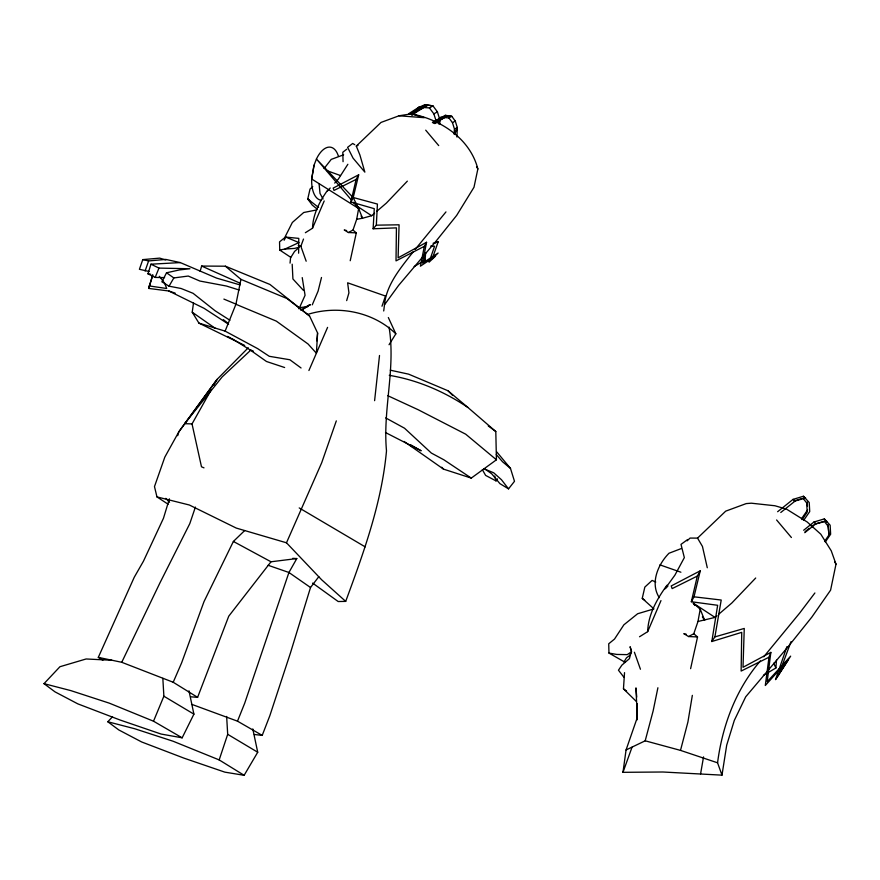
<?xml version="1.0" encoding="UTF-8"?>
<svg xmlns="http://www.w3.org/2000/svg" width="880" height="880" viewBox="0 0 880 880"><rect width="100%" height="100%" fill="white"/><g stroke="black" fill="none" stroke-linecap="round" stroke-linejoin="round"><path stroke-width="1.32" d="M637.065 719.895L637.175 703.637L637.307 717.508L626.054 749.98L622.985 772.321L662.926 772.002L721.985 775.148L726.704 745.151L734.305 720.423L745.712 696.795L788.348 646.426L811.877 617.034L830.588 590.161L836 564.146L831.259 550.825L820.798 534.193L807.169 521.972L786.489 509.113L774.939 505.758L751.322 503.195L746.229 503.591L725.703 511.148L697.543 538.109L690.052 538.076L687.126 540.848M636.196 701.327L623.458 688.82L624.536 672.639M439.758 123.915L439.89 119.933L437.404 111.837L432.971 105.886L424.93 104.698L418.66 107.415L408.892 113.597L411.235 113.85C440.605 119.416 470.107 138.6 477.862 168.96L473.99 187.264L456.676 215.391L436.018 241.186L398.596 285.417L384.483 304.81L383.713 310.981M456.951 137.049L457.27 127.512L455.279 121.033L451.737 116.27L445.313 115.324L432.476 122.441L434.885 123.519L447.117 115.918L451.737 116.27L448.921 117.909L444.334 117.568L442.332 118.712L444.565 116.171M376.332 225.17L399.08 224.796L398.101 257.818L426.558 242.286L424.325 246.334L396.011 260.876L396.429 227.854L373.12 228.789L376.332 225.17L377.421 204.061L351.978 197.164M373.12 228.789L374.275 208.681L350.856 201.96L356.114 179.432L358.666 174.812L333.19 188.1L334.004 190.432L356.114 179.432M225.401 266.2L269.94 284.46L309.551 315.986L317.603 333.014L316.393 353.232L308.044 343.981L276.32 321.123L235.917 304.271L240.933 279.367L225.401 266.2L201.652 266.068L200.112 271.304M414.139 266.574L425.073 260.128L425.678 252.516M763.422 675.334L775.885 667.997L776.49 660.187M454.102 134.222L454.509 129.173L452.463 122.672L448.921 117.909M298.617 253.198L298.782 238.381L285.78 237.105L284.13 240.229M290.048 263.12L290.565 257.829L294.591 251.394L298.518 248.028M316.822 340.868L317.603 333.014M374.605 400.664L379.511 355.487M384.483 304.81C386.419 284.185 401.203 267.311 413.457 251.493M169.378 498.85L163.471 518.265L143.462 561.176L134.255 577.247L98.307 657.371L102.872 660.198M770.836 652.377L768.988 657.239L741.136 671.066L741.73 632.357L711.821 641.52L714.901 636.889L744.26 628.441L743.006 667.293L770.836 652.377L767.195 681.725L790.658 656.15L775.533 679.558L786.929 646.646M305.36 232.716L312.51 228.228C312.95 214.401 319.473 201.641 327.349 190.575M639.529 636.757L647.669 631.653C648.164 614.394 657.118 598.873 666.985 585.222M768.988 657.239L765.303 685.498L788.194 660.044L775.533 679.558M244.695 345.444L198.924 323.114L192.225 312.202L193.501 302.929M711.821 641.52L717.64 605.286L691.339 601.744L697.323 576.081L700.249 570.812L671.231 585.948L672.144 588.61L697.323 576.081M692.34 695.365L687.918 721.996L680.504 750.387L717.563 762.806L721.985 775.148M338.371 156.079A26.95 13.431 -79.4 0 0 316.437 159.005L314.017 165.242L311.674 178.992A26.95 13.431 -79.4 0 0 321.2 200.255M714.901 636.889L721.215 600.028L694.012 596.816L691.339 601.744M700.579 773.872L703.549 756.888M346.654 230.56L344.234 229.988L348.414 232.529L352.99 230.065L356.686 219.296L358.655 208.516L353.199 197.648L316.437 159.005L351.615 200.255M686.301 634.26L683.804 633.655L688.567 636.548L693.77 633.754L697.983 621.489L700.216 609.191L693.308 603.174L694.826 605.462M717.563 762.806C722.359 725.802 735.823 689.392 760.397 660.891M426.558 242.286L422.532 263.12L438.119 253.044L432.3 258.588L438.152 241.868L433.092 243.287M424.325 246.334L420.431 266.167L435.512 256.135L429.066 262.185L434.577 246.224L430.694 246.059M657.899 687.753L653.136 710.93L645.194 740.806L626.054 749.98M350.218 260.722L356.301 232.87L352.99 230.065M690.613 668.668L697.543 636.944L693.77 633.754M175.164 293.117L168.773 290.983L148.643 288.42L152.768 274.725M624.866 662.156L608.96 653.07L608.729 643.775L614.515 639.078L623.865 624.833L637.637 613.745L653.95 608.894L642.246 598.367L644.842 587.092L652.091 580.426L655.765 582.032M314.017 165.242L311.674 178.992L358.655 208.516L362.538 218.24L371.646 215.721L374.594 213.191M358.666 174.812L353.199 197.648L350.856 201.96M694.012 596.816L700.249 570.812M321.497 277.486L318.087 291.126L312.279 304.821M438.922 123.794L439.89 119.933L436.436 122.012M456.313 131.329L457.27 127.512L454.509 129.173L454.652 131.56M312.631 583.099L338.184 601.524L345.697 601.392C363.682 552.541 381.733 503.063 386.496 450.846C382.646 409.343 395.901 368.445 389.048 327.118M346.676 300.608L348.931 292.853L347.633 282.81L385.473 296.043L381.986 306.229M177.672 435.688L178.849 431.805L217.041 379.423L248.27 347.754M318.824 576.675L310.519 587.51L290.378 653.158L269.863 715.627L262.207 735.394L254.353 734.492M164.593 277.629L155.188 277.42L147.972 273.823L150.942 264.198L180.301 262.592L216.667 278.135L240.064 284.922M148.643 288.42L152.724 275.418M681.373 548.526L668.998 553.245C657.943 564.421 649.946 583.165 659.274 597.641M252.791 728.915L257.719 752.246L244.134 775.302L219.175 759.913L227.689 734.316L226.644 716.43M195.404 507.078L189.783 523.666L159.962 582.835L121.737 662.288L98.307 657.371M165.781 259.963L159.687 258.126L142.78 259.611L139.414 269.291L149.072 271.491M145.101 270.985L148.61 260.942L165.792 259.413L180.301 262.592M336.314 420.882L321.684 462.781L286.484 542.795L321.629 579.755L345.697 601.392M622.985 772.321L632.016 747.23M306.174 261.217L300.861 246.29L303.501 239.063M438.493 123.706L439.89 119.933M454.685 134.497L457.27 127.512M778.646 674.949L790.999 641.685M262.207 735.394L237.501 721.171L244.728 703.131L288.926 572.484L296.802 558.569L292.721 558.338M301.059 367.972L289.861 359.755L269.28 356.301L257.653 348.623L225.115 331.122L235.917 304.271M155.188 277.42L158.972 268.092L189.926 268.752L179.52 269.918L166.529 272.789L161.876 281.831L169.037 286.176L181.126 288.497L193.083 293.315L215.138 310.794L229.922 320.254M190.773 696.806L197.604 697.356L228.756 616.176L270.996 561.781L296.802 558.569M188.98 690.822L193.908 714.142L182.16 737.814L153.516 721.204L163.878 696.212L162.833 678.337M312.51 228.228L324.203 200.959M647.669 631.653L660.979 600.6M197.604 697.356L173.206 682.253L181.588 662.926L204.017 601.601L233.387 541.453L244.651 530.585M308.913 370.524L327.58 327.382M298.98 308.869L305.063 295.306L302.225 277.607M631.169 652.63L629.695 655.479L626.494 657.789L623.942 662.035M388.333 317.537L395.846 333.828L389.048 344.729M203.995 467.852L201.487 466.796L192.027 423.918L211.112 389.961M213.741 385.275L217.041 379.423L178.849 431.805L164.813 457.127L154.484 486.585L156.959 496.903L168.168 504.262M169.037 286.176L173.844 277.937L188.254 276.045L199.826 281.028L226.424 286.033L239.173 290.015M347.864 164.274L338.283 179.19L334.697 183.095M802.109 519.64L807.235 512.006L806.652 502.887L802.967 498.234M824.56 541.486L828.949 534.941L828.168 526.284L824.483 521.62L814.396 524.282M801.548 518.738L807.642 509.872M803.671 520.366L809.721 511.566L809.226 502.546L803.462 496.243L793.067 499.367L777.623 511.72M825.341 541.926L830.643 534.226L830.148 525.206L824.34 518.892L813.945 522.027L803.649 530.255M482.361 469.667L485.606 475.398L496.056 480.92L497.497 478.885M664.752 589.149L674.927 575.113L684.343 557.623L681.01 544.39L687.632 539.528M814.891 592.977L799.667 613.074L763.763 656.788M324.049 168.564L331.232 159.39L343.64 154.803M484.517 468.699L491.722 473.803L499.895 483.626L508.53 488.862L514.492 481.305L510.488 468.424L496.793 451.957M445.962 211.915L415.184 249.392M423.445 106.403L424.93 104.698L432.971 105.886L429.44 107.932L423.72 107.514L411.906 114.95L411.235 113.85L399.036 115.786L381.018 122.43L356.301 146.091L359.909 155.012L364.859 172.128L353.034 158.114L347.6 147.334L352.682 143.473L354.761 144.705M413.589 113.069L411.906 114.95L420.926 108.163L427.196 105.446L418.66 107.415L411.235 113.85L424.248 117.7L399.036 115.786M327.514 190.905L330.209 187.979M666.072 587.983L667.931 586.014M182.16 737.814L161.051 734.041L120.098 720.027L77.836 703.868L55 691.856L44 683.661L59.939 666.721L86.119 658.977L111.826 660.264M244.134 775.302L224.862 772.145L183.909 758.12L141.647 741.961L118.811 729.949L107.811 721.765L112.497 716.782M407.352 181.137L386.397 203.071L376.563 211.508M755.7 578.017L731.83 603.009L718.971 614.02M250.844 350.064L222.156 376.915L184.646 423.665L192.027 423.918M312.752 186.593L310.024 189.101L307.747 199.001L312.257 205.084L317.086 209.033M432.476 122.441L434.346 122.639L440.286 117.491L447.117 115.918L445.313 115.324M697.983 621.489L715.022 617.408L716.991 615.714M780.78 512.49L795.113 501.039L805.629 497.981M804.76 532.697L816.024 523.699L826.54 520.652M805.112 531.608L809.237 528.352M811.294 526.724L813.362 525.096M346.753 149.204L342.815 152.229L343.057 161.678M404.063 441.441L443.52 469.139L471.273 478.093L496.43 459.8L495.803 431.53L467.874 407.451L448.03 390.775L408.617 374.154L390.291 370.183M631.653 651.684L627.22 654.643L616.726 654.434L608.96 653.07M301.246 310.31L310.233 304.645L304.711 307.45M423.72 107.514L427.196 105.446L421.212 108.944L418.66 107.415L421.212 108.944M444.334 117.568L447.117 115.918L434.346 122.639M300.982 310.101L310.233 304.645M411.235 113.85L420.926 108.163M436.073 120.846L433.873 113.883L437.404 111.837M452.463 122.672L455.279 121.033M316.789 209.913L303.71 212.509L292.347 222.475L284.625 237.765L279.543 241.879L279.741 250.041L284.999 249.029L298.925 242.572L285.78 237.105M356.301 146.091L358.028 145.376M434.588 242.99L438.152 241.868M793.958 500.962L801.68 498.619M299.156 247.214L294.558 248.413L284.999 249.029M356.686 219.296L362.538 218.24L361.108 216.095M308.297 314.226C338.206 305.085 373.219 311.718 395.846 333.828M299.046 307.725L307.934 306.559M348.414 232.529L356.301 232.87M688.567 636.548L697.543 636.944M149.204 285.934L166.716 288.497L164.274 282.337M147.972 273.823L150.689 274.23M142.78 259.611L148.61 260.942M389.268 375.331C417.461 380.006 444.312 391.545 467.874 407.451M156.959 496.903L189.365 505.01L236.291 528.088L286.484 542.795M44 683.661L70.829 690.613L109.296 703.153L153.516 721.204M107.811 721.765L134.64 728.717L173.118 741.246L219.175 759.913M645.194 740.806L680.504 750.387M327.118 170.72L340.505 175.571M659.901 564.861L680.9 572.22M198.924 323.114L225.115 331.122M284.636 367.521L266.508 361.504L249.81 349.734L231.968 338.591M298.21 245.388L300.861 246.29M268.158 565.29L288.926 572.484L310.519 587.51M191.51 704.253L237.501 721.171M121.737 662.288L173.206 682.253M410.806 446.116L413.27 447.095M249.81 349.734L253.462 351.208M484.033 468.831L493.702 472.791L501.49 479.754L508.53 488.862M240.933 279.367L286.935 298.518L309.551 315.986M223.883 299.09L236.214 304.227M299.211 507.925L365.178 546.865M201.652 266.068L240.229 283.272M387.838 395.725L418.231 409.761L465.696 434.181L496.43 459.8M227.513 336.435L230.857 338.052M150.942 264.198L158.972 268.092M168.773 290.983L204.039 308.297L228.591 324.258M385.484 432.531L421.157 450.791L410.553 444.73M233.387 541.453L270.996 561.781M385.682 417.901L404.503 428.197L431.343 453.057L443.861 459.789L471.273 478.093M290.73 257.312L279.741 250.041M163.878 696.212L193.908 714.142M227.689 734.316L257.719 752.246M357.071 206.162L371.646 215.721M693.308 603.174L715.022 617.408M192.225 312.202L215.369 328.416M166.529 272.789L173.844 277.937M623.458 688.82L626.56 691.009M488.246 425.931L495.803 431.53M309.683 200.442L307.747 199.001L318.549 207.438M642.246 598.367L644.732 600.215M223.311 319.627L227.645 322.971M813.945 522.027L816.024 523.699M793.067 499.367L795.113 501.039M510.488 468.424L502.535 461.758L496.298 454.564M356.631 206.745L358.655 208.516L353.375 202.323M448.03 390.775L452.749 395.494M165.803 498.366L169.587 502.293M441.705 467.236L443.52 469.139M303.303 290.246L292.919 278.971L292.193 264.209M776.6 519.97L791.406 537.515M425.711 130.174L438.702 145.585M159.291 276.298L163.449 281.336M824.34 518.892L827.255 522.566M803.462 496.243L804.914 498.08M623.766 677.061L618.464 670.208L621.907 665.115L629.42 658.658L631.378 651.2L630.08 646.723L631.268 650.441M429.44 107.932L433.873 113.883M702.372 616.858L704.649 620.279L700.216 609.191M834.658 561.891L836 564.146M476.564 166.793L477.862 168.96M697.543 538.109L702.449 546.436L707.289 567.754M323.037 198.99L320.012 193.424L319.099 183.942M773.674 663.212L775.885 667.997M423.621 256.982L425.073 260.128M634.403 652.234L640.442 669.24M494.758 476.025L496.056 480.92M828.949 534.941L828.058 524.766M636.735 697.059L635.954 687.896L637.307 717.508M807.18 502.117L807.411 506M440.286 117.491L434.885 123.519L442.101 118.096L440.286 117.491"/></g></svg>
